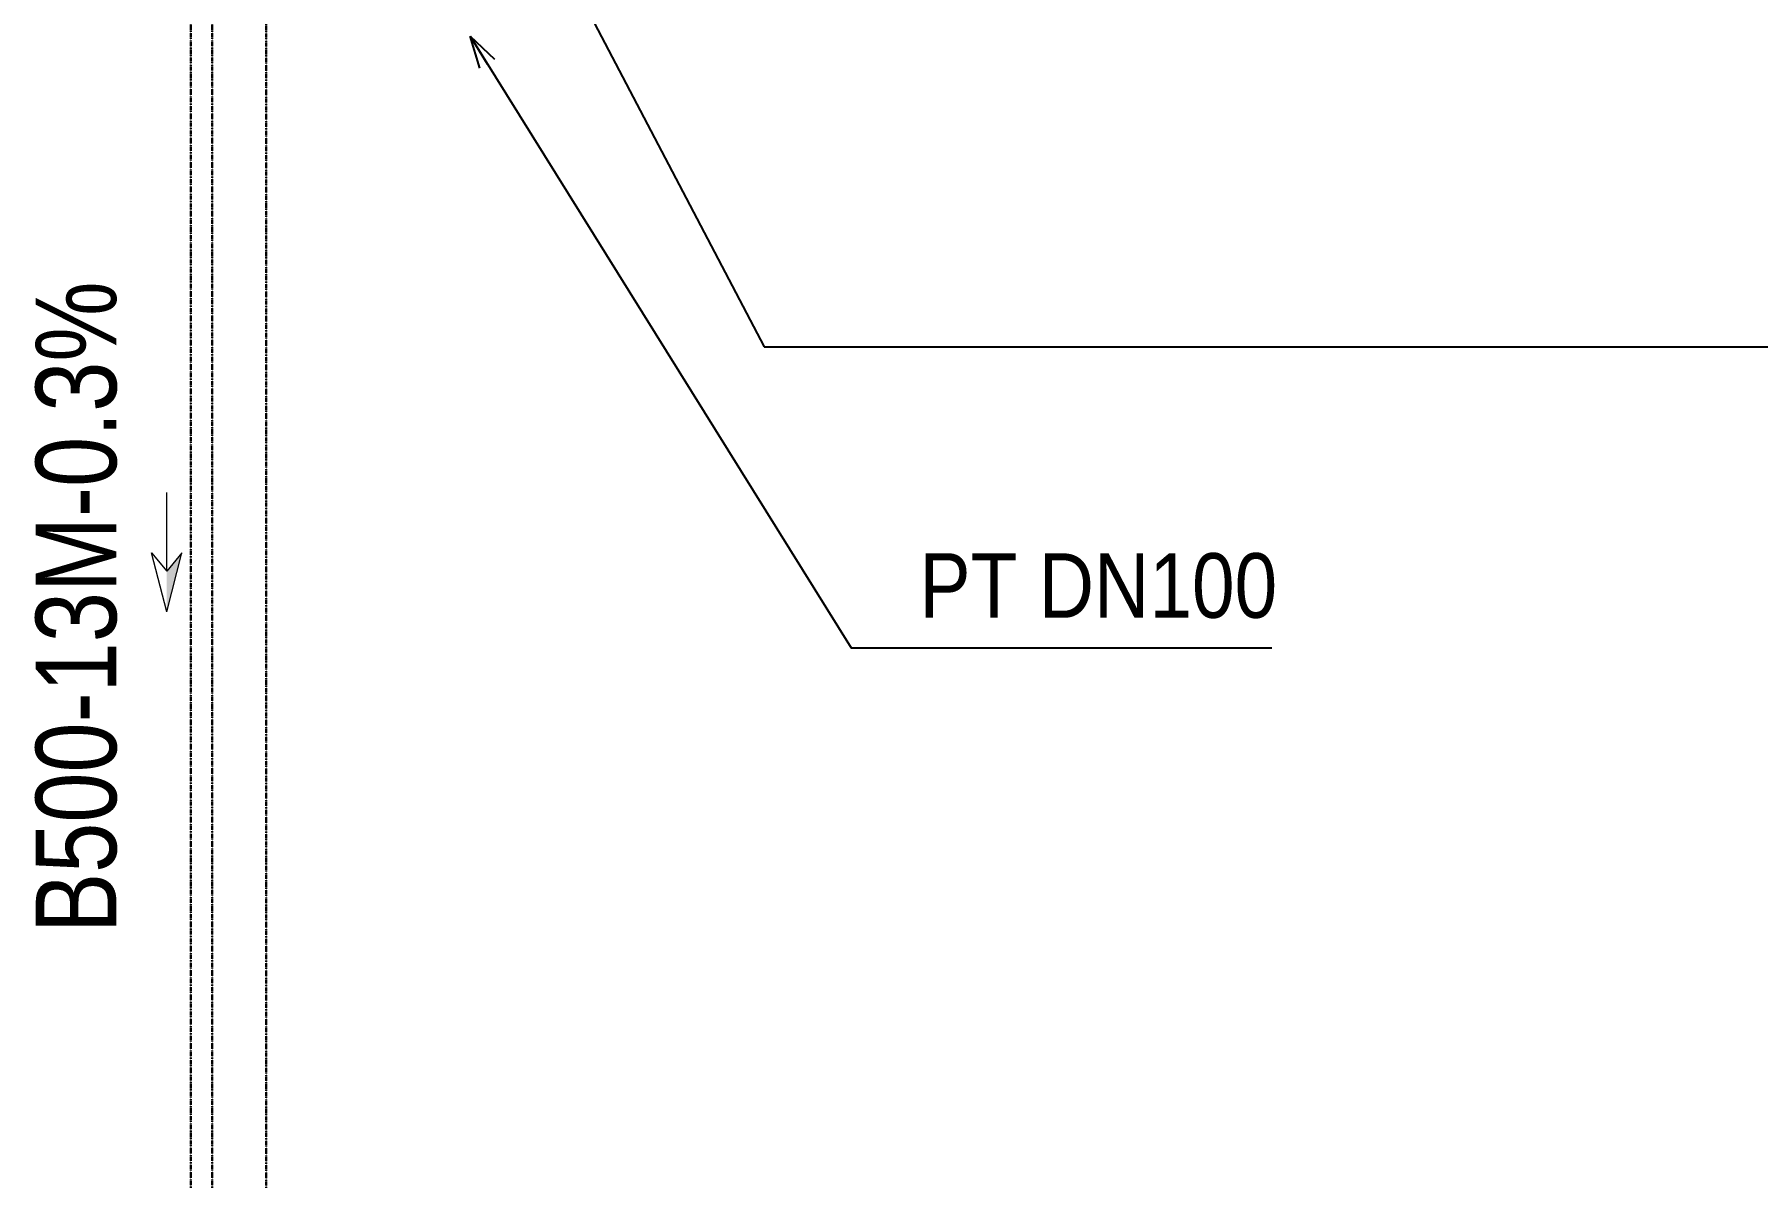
# Model space of a CAD drawing. Header units: millimetres. Extents: x -294625 to 2136527, y -251383 to 128331.
# Drawn here: x 1394567 to 1410586, y -46678 to -36052 of the extents above; entities that cross this region are included whole.
import ezdxf
from ezdxf.enums import TextEntityAlignment as Align

# ---------------------------------------------------------------- set-up
doc = ezdxf.new("R2010")
doc.units = ezdxf.units.MM
doc.linetypes.add('CONTINOUS', pattern=[0])
doc.linetypes.add('DIVIDEX22', pattern=[1.25, 0.625, -0.25, 0, -0.125, 0, -0.25])
for name, color, linetype, lineweight in [('00-N-GHI CHU', 7, 'Continuous', 9), ('00-N-TEXT', 7, 'CONTINOUS', 9), ('N1.6-NM', 3, 'DIVIDEX22', 30), ('N3-NOTE', 11, 'Continuous', 13)]:
    doc.layers.add(name, color=color, linetype=linetype, lineweight=lineweight)
doc.styles.add('NU-ARIAL', font='arial.ttf')
doc.styles.add('P-ARIAL', font='arial.ttf', dxfattribs={"height": 3})
doc.styles.add('P-VNTIMEH', font='vntimeh.shx', dxfattribs={"width": 0.75, "height": 300})
doc.dimstyles.new('N-NOTE', dxfattribs={"dimtxt": 200, "dimasz": 30, "dimexe": 50, "dimexo": 50, "dimgap": 100, "dimtad": 1, "dimdec": 0, "dimdsep": 46, "dimtxsty": 'P-VNTIMEH', "dimblk": 'OPEN30', "dimcen": 0, "dimse1": 1, "dimse2": 1, "dimclrd": 256, "dimclre": 7, "dimclrt": 256, "dimadec": 0, "dimazin": 0, "dimtfac": 1, "dimtdec": 0, "dimtix": 1, "dimtmove": 2, "dimatfit": 3, "dimldrblk": 'OPEN30', "dimfxl": 1, "dimtolj": 1, "dimtzin": 0, "dimarcsym": 0})

# ---------------------------------------------------------------- blocks, each defined once
blk = doc.blocks.new('THOAT NUOC MAT')
at = {"layer": 'N1.6-NM'}
for p, q in [((1396020, -54061), (1396021, -12046)), ((1396220, -54061), (1396221, -12046)), ((1396721, -84836), (1396721, -12046))]:
    blk.add_line(p, q, dxfattribs=at)
blk = doc.blocks.new('A$C2639329B')
at = {"layer": '00-N-GHI CHU', "color": 232}
for p, q in [((504, 0), (-1020, 0)), ((1288, 0), (146, 294)), ((146, 294), (504, 0)), ((1288, 0), (146, -294)), ((146, -294), (504, 0))]:
    blk.add_line(p, q, dxfattribs=at)
blk.add_solid([(504, 0), (1288, 0), (146, 294)], dxfattribs=at)
blk = doc.blocks.new('_Open30')
at = {"color": 0, "linetype": 'ByBlock', "lineweight": -2}
for p, q in [((-1, 0.268), (0, 0)), ((0, 0), (-1, -0.268)), ((0, 0), (-1, 0))]:
    blk.add_line(p, q, dxfattribs=at)

msp = doc.modelspace()

# ---------------------------------------------------------------- block references
at = {"layer": '00-N-GHI CHU', "xscale": 0.4810207792315849, "yscale": 0.4810207792315849, "zscale": 0.4810207792315849, "rotation": 270}
msp.add_blockref('A$C2639329B', (1395797.1, -40799.9), dxfattribs=at)
at = {"layer": 'N3-NOTE'}
msp.add_blockref('THOAT NUOC MAT', (0, 0), dxfattribs=at)

# ---------------------------------------------------------------- texts
at = {"layer": '00-N-TEXT', "color": 7, "style": 'NU-ARIAL', "width": 0.85}
msp.add_text('PT DN100', height=600, dxfattribs=at).set_placement((1402794.5, -41174.2), align=Align.MIDDLE_LEFT)
at = {"layer": '00-N-TEXT', "color": 2, "insert": (1394578.2, -38348), "char_height": 750, "attachment_point": 3, "rotation": 90, "line_spacing_factor": 0.8, "style": 'P-ARIAL'}
msp.add_mtext_dynamic_manual_height_columns('{\\W0.8;B500-13M-0.3%}', width=18303.5, gutter_width=5, heights=[0], dxfattribs=at)

# ---------------------------------------------------------------- leaders
at = {"layer": 'N3-NOTE'}
for points in [[(1399301.7, -35050.5), (1401349.6, -38956), (1432872.6, -38956)], [(1398616.1, -36068.9), (1402159.8, -41752.9), (1406069.2, -41752.9)]]:
    msp.add_leader(points, dimstyle='N-NOTE', override={"dimasz": 300, "dimgap": 100, "dimtad": 0}, dxfattribs=at)

doc.saveas('drawing.dxf')
